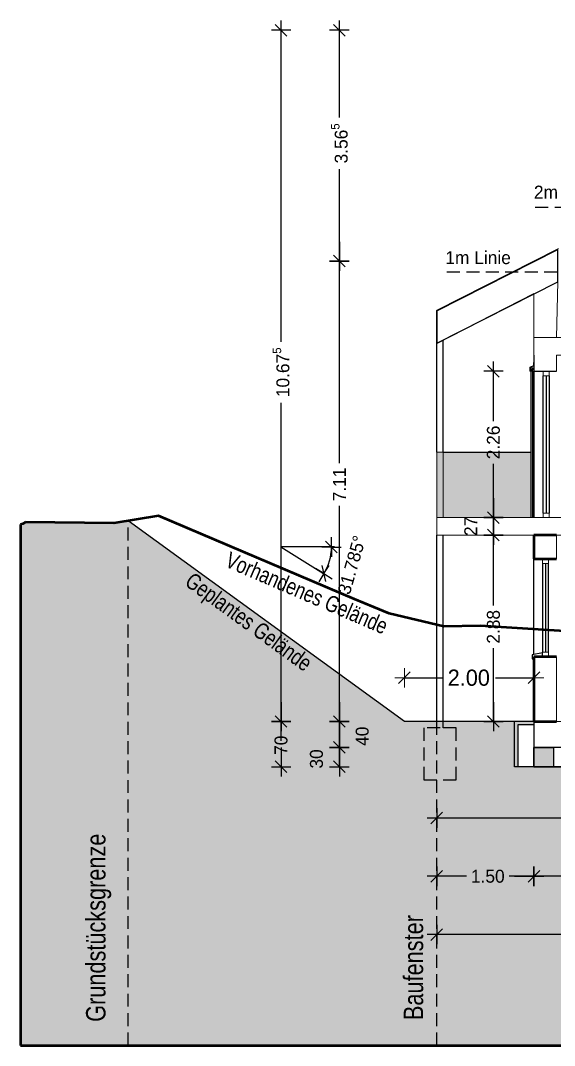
# Model space of a CAD drawing. Header units: metres. Extents: x 165.1 to 239.6, y 34.6 to 72.4.
# Drawn here: x 203.85 to 212.1, y 56.25 to 72.08 of the extents above; entities that cross this region are included whole.
import ezdxf

# ---------------------------------------------------------------- set-up
doc = ezdxf.new("R2010")
doc.units = ezdxf.units.M
doc.header["$XCLIPFRAME"] = 2
doc.header["$PDMODE"] = 65
doc.linetypes.add('AUSGEZOGEN', pattern=[0])
doc.linetypes.add('VERDECKT2_S2', pattern=[0.27, 0.2, -0.07])
for name, color, linetype, lineweight in [('Allgemein01', 7, 'AUSGEZOGEN', 13), ('Allgemein03', 7, 'AUSGEZOGEN', 25), ('C-TOPO', 7, 'AUSGEZOGEN', 25), ('Dachhaut', 7, 'AUSGEZOGEN', 13), ('Decke Holz', 7, 'AUSGEZOGEN', 18), ('Design', 7, 'AUSGEZOGEN', 18), ('Fenster', 7, 'AUSGEZOGEN', 13), ('Pfosten_ Stützen', 7, 'AUSGEZOGEN', 13), ('Standard', 7, 'AUSGEZOGEN', 25), ('Verschattung', 7, 'AUSGEZOGEN', 13), ('Wand Holz nicht tragend', 7, 'AUSGEZOGEN', 13), ('Wand Holz tragend', 7, 'AUSGEZOGEN', 13)]:
    doc.layers.add(name, color=color, linetype=linetype, lineweight=lineweight)
doc.styles.add('ARIAL', font='arial.ttf')
doc.styles.add('Posterama Text Light', font='')
doc.styles.get('Posterama Text Light').set_extended_font_data('Posterama Text Light')
doc.dimstyles.new('DIMSTYLE_10', dxfattribs={"dimtxt": 0.2, "dimasz": 0.3, "dimexe": 0, "dimexo": 1e-06, "dimgap": 0.1, "dimtad": 0, "dimrnd": 0.005, "dimzin": 4, "dimdsep": 46, "dimtxsty": 'Posterama Text Light', "dimblk1": 'ALL_ML_STRICH', "dimblk2": 'ALL_ML_STRICH', "dimsah": 1, "dimcen": 0, "dimse1": 1, "dimse2": 1, "dimclrd": 7, "dimclre": 7, "dimclrt": 7, "dimadec": 0, "dimazin": 0, "dimtfac": 1, "dimtdec": 0, "dimtix": 1, "dimtmove": 2, "dimatfit": 3, "dimfxl": 0, "dimtzin": 0, "dimlwd": 0, "dimlwe": 25, "dimarcsym": 0})
doc.dimstyles.new('DIMSTYLE_11', dxfattribs={"dimtxt": 0.2, "dimasz": 0.3, "dimexe": 0, "dimexo": 1e-06, "dimgap": 0.1, "dimtad": 0, "dimdec": 3, "dimrnd": 0.005, "dimzin": 4, "dimdsep": 46, "dimtxsty": 'Posterama Text Light', "dimblk1": 'ALL_ML_STRICH', "dimblk2": 'ALL_ML_STRICH', "dimsah": 1, "dimcen": 0, "dimse1": 1, "dimse2": 1, "dimclrd": 7, "dimclre": 7, "dimclrt": 7, "dimadec": 0, "dimazin": 0, "dimtfac": 1, "dimtdec": 0, "dimtix": 1, "dimtmove": 2, "dimatfit": 3, "dimfxl": 0, "dimtzin": 0, "dimlwd": 0, "dimlwe": 25, "dimarcsym": 0})
doc.dimstyles.new('DIMSTYLE_13', dxfattribs={"dimtxt": 0.2, "dimasz": 0.3, "dimexe": 0, "dimexo": 1e-06, "dimgap": 0.1, "dimtad": 0, "dimdec": 1, "dimlfac": 100, "dimrnd": 0.5, "dimzin": 4, "dimdsep": 46, "dimtxsty": 'Posterama Text Light', "dimblk1": 'ALL_ML_STRICH', "dimblk2": 'ALL_ML_STRICH', "dimsah": 1, "dimcen": 0, "dimse1": 1, "dimse2": 1, "dimclrd": 7, "dimclre": 7, "dimclrt": 7, "dimadec": 0, "dimazin": 0, "dimtfac": 1, "dimtdec": 0, "dimtix": 1, "dimtmove": 2, "dimatfit": 3, "dimfxl": 0, "dimtvp": 1.2, "dimtzin": 0, "dimlwd": 0, "dimlwe": 25, "dimarcsym": 0})
doc.dimstyles.new('DIMSTYLE_14', dxfattribs={"dimtxt": 0.2, "dimasz": 0.3, "dimexe": 0, "dimexo": 1e-06, "dimgap": 0.1, "dimtad": 0, "dimdec": 1, "dimlfac": 100, "dimrnd": 0.5, "dimzin": 4, "dimdsep": 46, "dimtxsty": 'Posterama Text Light', "dimblk1": 'ALL_ML_STRICH', "dimblk2": 'ALL_ML_STRICH', "dimsah": 1, "dimcen": 0, "dimse1": 1, "dimse2": 1, "dimsd1": 1, "dimsd2": 1, "dimclrd": 7, "dimclre": 7, "dimclrt": 7, "dimadec": 0, "dimazin": 0, "dimtfac": 1, "dimtdec": 0, "dimtix": 1, "dimtmove": 2, "dimatfit": 3, "dimfxl": 0, "dimtvp": 1.2, "dimtzin": 0, "dimlwd": 0, "dimlwe": 25, "dimarcsym": 0})
doc.dimstyles.new('DIMSTYLE_2', dxfattribs={"dimtxt": 0.25, "dimasz": 0.3, "dimexe": 0, "dimexo": 1e-06, "dimgap": 0.125, "dimtad": 0, "dimrnd": 0.005, "dimzin": 4, "dimdsep": 46, "dimtxsty": 'Posterama Text Light', "dimblk1": 'ALL_ML_STRICH', "dimblk2": 'ALL_ML_STRICH', "dimsah": 1, "dimcen": 0, "dimse1": 1, "dimse2": 1, "dimclrd": 7, "dimclre": 7, "dimclrt": 7, "dimadec": 0, "dimazin": 0, "dimtfac": 1, "dimtdec": 0, "dimtix": 1, "dimtmove": 2, "dimatfit": 3, "dimfxl": 0, "dimtzin": 0, "dimlwd": 0, "dimlwe": 18, "dimarcsym": 0})
doc.dimstyles.new('DIMSTYLE_4', dxfattribs={"dimtxt": 0.2, "dimasz": 0.3, "dimexe": 0, "dimexo": 1e-06, "dimgap": 0.1, "dimtad": 2, "dimdec": 1, "dimlfac": 100, "dimrnd": 0.5, "dimzin": 4, "dimdsep": 46, "dimtxsty": 'Posterama Text Light', "dimblk1": 'ALL_ML_STRICH', "dimblk2": 'ALL_ML_STRICH', "dimsah": 1, "dimcen": 0, "dimse1": 1, "dimse2": 1, "dimclrd": 7, "dimclre": 7, "dimclrt": 7, "dimadec": 0, "dimazin": 0, "dimtfac": 1, "dimtdec": 0, "dimtix": 1, "dimtmove": 2, "dimatfit": 3, "dimfxl": 0, "dimtvp": 1.2, "dimtzin": 0, "dimlwd": 0, "dimlwe": 25, "dimarcsym": 0})
picture_1 = doc.add_image_def('image1.jpg', size_in_pixel=(256, 256))

# ---------------------------------------------------------------- blocks, each defined once
blk = doc.blocks.new('ALL_ML_STRICH')
at = {"color": 0, "linetype": 'ByBlock', "lineweight": -2}
for p, q in [((-1, 0), (0.5, 0)), ((-0.3, -0.3), (0.3, 0.3)), ((0, -0.5), (0, 0.5))]:
    blk.add_line(p, q, dxfattribs=at)
blk = doc.blocks.new('*D6')
at = {"layer": 'DEFPOINTS', "color": 7, "linetype": 'AUSGEZOGEN', "lineweight": 18, "transparency": 33554687}
for p in [(209.78, 61.926), (209.78, 61.251), (211.78, 60.851)]:
    blk.add_point(p, dxfattribs=at)
at = {"layer": 'Standard', "color": 7, "linetype": 'AUSGEZOGEN', "lineweight": -2, "transparency": 33554687}
for p, q in [((209.78, 61.926), (210.361, 61.926)), ((211.186, 61.926), (211.78, 61.926))]:
    blk.add_line(p, q, dxfattribs=at)
at = {"layer": 'Standard', "color": 7, "linetype": 'AUSGEZOGEN', "lineweight": 18, "transparency": 33554687, "xscale": 0.3, "yscale": 0.3, "zscale": 0.3, "rotation": 180}
blk.add_blockref('ALL_ML_STRICH', (209.78, 61.926), dxfattribs=at)
at = {"layer": 'Standard', "color": 7, "linetype": 'AUSGEZOGEN', "lineweight": 18, "transparency": 33554687, "xscale": 0.3, "yscale": 0.3, "zscale": 0.3}
blk.add_blockref('ALL_ML_STRICH', (211.78, 61.926), dxfattribs=at)
at = {"layer": 'Standard', "color": 7, "linetype": 'AUSGEZOGEN', "lineweight": 18, "transparency": 33554687, "insert": (210.774, 61.926), "char_height": 0.25, "width": 1, "attachment_point": 5, "style": 'Posterama Text Light'}
blk.add_mtext('\\A1;{\\A1;{2.00\\H0.165000;\\S^ ;}}', dxfattribs=at)
blk = doc.blocks.new('COMPLEXOBJECT_5')
at = {"layer": 'Allgemein01', "color": 5, "linetype": 'VERDECKT2_S2', "lineweight": 25, "transparency": 33554687}
blk.add_lwpolyline([(212.437, 67.181), (212.437, 68.191), (210.437, 68.191)], dxfattribs=at)
at = {"layer": 'Pfosten_ Stützen', "color": 5, "linetype": 'AUSGEZOGEN', "lineweight": 25, "transparency": 33554687, "insert": (210.412, 68.515), "char_height": 0.2, "width": 1.12667, "attachment_point": 1, "style": 'Posterama Text Light'}
blk.add_mtext('\\A1;{\\fPosterama Text Light|i0|b0;\\H0.200000;\\W1.000000;\\C5;1m Linie}\\P', dxfattribs=at)
blk = doc.blocks.new('COMPLEXOBJECT_6')
at = {"layer": 'Allgemein01', "color": 5, "linetype": 'VERDECKT2_S2', "lineweight": 25, "transparency": 33554687}
blk.add_lwpolyline([(214.4, 67.181), (214.4, 69.191), (211.728, 69.191)], dxfattribs=at)
at = {"layer": 'Pfosten_ Stützen', "color": 5, "linetype": 'AUSGEZOGEN', "lineweight": 25, "transparency": 33554687, "insert": (211.779, 69.527), "char_height": 0.2, "width": 1.18, "attachment_point": 1, "style": 'Posterama Text Light'}
blk.add_mtext('\\A1;{\\fPosterama Text Light|i0|b0;\\H0.200000;\\W1.000000;\\C5;2m Linie}\\P', dxfattribs=at)
blk = doc.blocks.new('COMPLEX_WINKELVERMASSUNG_1')
at = {"layer": 'Standard', "color": 7, "linetype": 'AUSGEZOGEN', "lineweight": 25, "transparency": 33554687}
for p, q in [((208.744, 63.856), (208.564, 64.036)), ((208.654, 63.946), (208.654, 64.096)), ((208.654, 63.946), (208.504, 63.946)), ((208.654, 63.946), (208.654, 63.796)), ((208.654, 63.946), (208.804, 63.946)), ((208.566, 63.411), (208.508, 63.658)), ((208.537, 63.535), (208.616, 63.662)), ((208.537, 63.535), (208.409, 63.614)), ((208.537, 63.535), (208.458, 63.407)), ((208.537, 63.535), (208.664, 63.455))]:
    blk.add_line(p, q, dxfattribs=at)
blk.add_arc((207.872, 63.946), 0.782, 328.2149, 360, dxfattribs=at)
at = {"layer": 'Standard', "color": 7, "linetype": 'AUSGEZOGEN', "lineweight": 25, "transparency": 33554687, "insert": (208.939, 63.197), "char_height": 0.2, "width": 0.96856, "attachment_point": 7, "rotation": 74.1074, "style": 'Posterama Text Light'}
blk.add_mtext('31.785%%d', dxfattribs=at)
blk = doc.blocks.new('*D30')
at = {"layer": 'DEFPOINTS', "color": 7, "linetype": 'AUSGEZOGEN', "lineweight": 25, "transparency": 33554687}
for p in [(211.78, 64.131), (211.154, 61.251), (211.78, 61.251)]:
    blk.add_point(p, dxfattribs=at)
at = {"layer": 'Standard', "color": 7, "linetype": 'AUSGEZOGEN', "lineweight": -2, "transparency": 33554687}
for p, q in [((211.154, 63.043), (211.154, 64.131)), ((211.154, 61.251), (211.154, 62.383))]:
    blk.add_line(p, q, dxfattribs=at)
at = {"layer": 'Standard', "color": 7, "linetype": 'AUSGEZOGEN', "lineweight": 25, "transparency": 33554687, "xscale": 0.3, "yscale": 0.3, "zscale": 0.3}
for p, rotation in [((211.154, 64.131), 90), ((211.154, 61.251), 270)]:
    blk.add_blockref('ALL_ML_STRICH', p, dxfattribs=dict(at, rotation=rotation))
at = {"layer": 'Standard', "color": 7, "linetype": 'AUSGEZOGEN', "lineweight": 25, "transparency": 33554687, "insert": (211.154, 62.713), "char_height": 0.2, "width": 0.8, "attachment_point": 5, "rotation": 90, "style": 'Posterama Text Light'}
blk.add_mtext('\\A1;{\\A1;{2.88\\H0.132000;\\S^ ;}}', dxfattribs=at)
blk = doc.blocks.new('*D31')
at = {"layer": 'DEFPOINTS', "color": 7, "linetype": 'AUSGEZOGEN', "lineweight": 25, "transparency": 33554687}
for p in [(210.38, 64.401), (211.154, 64.131), (211.78, 64.131)]:
    blk.add_point(p, dxfattribs=at)
at = {"layer": 'Standard', "color": 7, "linetype": 'AUSGEZOGEN', "lineweight": -2, "transparency": 33554687}
blk.add_line((211.154, 64.131), (211.154, 64.401), dxfattribs=at)
at = {"layer": 'Standard', "color": 7, "linetype": 'AUSGEZOGEN', "lineweight": 25, "transparency": 33554687, "xscale": 0.3, "yscale": 0.3, "zscale": 0.3}
for p, rotation in [((211.154, 64.401), 90), ((211.154, 64.131), 270)]:
    blk.add_blockref('ALL_ML_STRICH', p, dxfattribs=dict(at, rotation=rotation))
at = {"layer": 'Standard', "color": 7, "linetype": 'AUSGEZOGEN', "lineweight": 25, "transparency": 33554687, "insert": (210.804, 64.265), "char_height": 0.2, "width": 0.8, "attachment_point": 5, "rotation": 90, "style": 'Posterama Text Light'}
blk.add_mtext('\\A1;{\\A1;{27\\H0.132000;\\S^ ;}}', dxfattribs=at)
blk = doc.blocks.new('*D32')
at = {"layer": 'DEFPOINTS', "color": 7, "linetype": 'AUSGEZOGEN', "lineweight": 25, "transparency": 33554687}
for p in [(211.78, 66.661), (210.38, 64.401), (211.154, 64.401)]:
    blk.add_point(p, dxfattribs=at)
at = {"layer": 'Standard', "color": 7, "linetype": 'AUSGEZOGEN', "lineweight": -2, "transparency": 33554687}
for p, q in [((211.154, 65.891), (211.154, 66.661)), ((211.154, 64.401), (211.154, 65.231))]:
    blk.add_line(p, q, dxfattribs=at)
at = {"layer": 'Standard', "color": 7, "linetype": 'AUSGEZOGEN', "lineweight": 25, "transparency": 33554687, "xscale": 0.3, "yscale": 0.3, "zscale": 0.3}
for p, rotation in [((211.154, 66.661), 90), ((211.154, 64.401), 270)]:
    blk.add_blockref('ALL_ML_STRICH', p, dxfattribs=dict(at, rotation=rotation))
at = {"layer": 'Standard', "color": 7, "linetype": 'AUSGEZOGEN', "lineweight": 25, "transparency": 33554687, "insert": (211.154, 65.561), "char_height": 0.2, "width": 0.8, "attachment_point": 5, "rotation": 90, "style": 'Posterama Text Light'}
blk.add_mtext('\\A1;{\\A1;{2.26\\H0.132000;\\S^ ;}}', dxfattribs=at)
blk = doc.blocks.new('*D39')
at = {"layer": 'DEFPOINTS', "color": 7, "linetype": 'AUSGEZOGEN', "lineweight": 25, "transparency": 33554687}
for p in [(211.78, 60.851), (211.78, 60.551), (215.425, 60.551)]:
    blk.add_point(p, dxfattribs=at)
at = {"layer": 'Standard', "color": 7, "linetype": 'AUSGEZOGEN', "lineweight": -2, "transparency": 33554687}
blk.add_line((215.425, 60.551), (215.425, 60.851), dxfattribs=at)
at = {"layer": 'Standard', "color": 7, "linetype": 'AUSGEZOGEN', "lineweight": 25, "transparency": 33554687, "xscale": 0.3, "yscale": 0.3, "zscale": 0.3}
for p, rotation in [((215.425, 60.851), 90), ((215.425, 60.551), 270)]:
    blk.add_blockref('ALL_ML_STRICH', p, dxfattribs=dict(at, rotation=rotation))
at = {"layer": 'Standard', "color": 7, "linetype": 'AUSGEZOGEN', "lineweight": 25, "transparency": 33554687, "insert": (215.072, 60.673), "char_height": 0.2, "width": 0.8, "attachment_point": 5, "rotation": 90, "style": 'Posterama Text Light'}
blk.add_mtext('\\A1;{\\A1;{30\\H0.132000;\\S^ ;}}', dxfattribs=at)
blk = doc.blocks.new('*D40')
at = {"layer": 'DEFPOINTS', "color": 7, "linetype": 'AUSGEZOGEN', "lineweight": 25, "transparency": 33554687}
for p in [(214.32, 61.251), (211.78, 60.851), (215.425, 60.851)]:
    blk.add_point(p, dxfattribs=at)
at = {"layer": 'Standard', "color": 7, "linetype": 'AUSGEZOGEN', "lineweight": -2, "transparency": 33554687}
blk.add_line((215.425, 60.851), (215.425, 61.251), dxfattribs=at)
at = {"layer": 'Standard', "color": 7, "linetype": 'AUSGEZOGEN', "lineweight": 25, "transparency": 33554687, "xscale": 0.3, "yscale": 0.3, "zscale": 0.3}
for p, rotation in [((215.425, 61.251), 90), ((215.425, 60.851), 270)]:
    blk.add_blockref('ALL_ML_STRICH', p, dxfattribs=dict(at, rotation=rotation))
at = {"layer": 'Standard', "color": 7, "linetype": 'AUSGEZOGEN', "lineweight": 25, "transparency": 33554687, "insert": (215.778, 61.023), "char_height": 0.2, "width": 0.8, "attachment_point": 5, "rotation": 90, "style": 'Posterama Text Light'}
blk.add_mtext('\\A1;{\\A1;{40\\H0.132000;\\S^ ;}}', dxfattribs=at)
blk = doc.blocks.new('*D49')
at = {"layer": 'DEFPOINTS', "color": 7, "linetype": 'AUSGEZOGEN', "lineweight": 25, "transparency": 33554687}
for p in [(210.28, 67.591), (227.28, 67.591), (227.28, 57.96)]:
    blk.add_point(p, dxfattribs=at)
at = {"layer": 'Standard', "color": 7, "linetype": 'AUSGEZOGEN', "lineweight": -2, "transparency": 33554687}
for p, q in [((218.402, 57.96), (210.28, 57.96)), ((227.28, 57.96), (219.202, 57.96))]:
    blk.add_line(p, q, dxfattribs=at)
at = {"layer": 'Standard', "color": 7, "linetype": 'AUSGEZOGEN', "lineweight": 25, "transparency": 33554687, "xscale": 0.3, "yscale": 0.3, "zscale": 0.3}
for p, rotation in [((210.28, 57.96), 180), ((227.28, 57.96), 360)]:
    blk.add_blockref('ALL_ML_STRICH', p, dxfattribs=dict(at, rotation=rotation))
at = {"layer": 'Standard', "color": 7, "linetype": 'AUSGEZOGEN', "lineweight": 25, "transparency": 33554687, "insert": (218.802, 57.96), "char_height": 0.2, "width": 1, "attachment_point": 5, "style": 'Posterama Text Light'}
blk.add_mtext('\\A1;{\\A1;{17.00\\H0.132000;\\S^ ;}}', dxfattribs=at)
blk = doc.blocks.new('*D53')
at = {"layer": 'DEFPOINTS', "color": 7, "linetype": 'AUSGEZOGEN', "lineweight": 25, "transparency": 33554687}
for p in [(211.78, 61.251), (225.78, 60.851), (225.78, 58.86)]:
    blk.add_point(p, dxfattribs=at)
at = {"layer": 'Standard', "color": 7, "linetype": 'AUSGEZOGEN', "lineweight": -2, "transparency": 33554687}
for p, q in [((218.392, 58.86), (211.78, 58.86)), ((225.78, 58.86), (219.192, 58.86))]:
    blk.add_line(p, q, dxfattribs=at)
at = {"layer": 'Standard', "color": 7, "linetype": 'AUSGEZOGEN', "lineweight": 25, "transparency": 33554687, "xscale": 0.3, "yscale": 0.3, "zscale": 0.3}
for p, rotation in [((211.78, 58.86), 180), ((225.78, 58.86), 360)]:
    blk.add_blockref('ALL_ML_STRICH', p, dxfattribs=dict(at, rotation=rotation))
at = {"layer": 'Standard', "color": 7, "linetype": 'AUSGEZOGEN', "lineweight": 25, "transparency": 33554687, "insert": (218.792, 58.86), "char_height": 0.2, "width": 1, "attachment_point": 5, "style": 'Posterama Text Light'}
blk.add_mtext('\\A1;{\\A1;{14.00\\H0.132000;\\S^ ;}}', dxfattribs=at)
blk = doc.blocks.new('*D54')
at = {"layer": 'DEFPOINTS', "color": 7, "linetype": 'AUSGEZOGEN', "lineweight": 25, "transparency": 33554687}
for p in [(210.28, 61.151), (211.78, 61.251), (211.78, 58.86)]:
    blk.add_point(p, dxfattribs=at)
at = {"layer": 'Standard', "color": 7, "linetype": 'AUSGEZOGEN', "lineweight": -2, "transparency": 33554687}
for p, q in [((210.737, 58.86), (210.28, 58.86)), ((211.78, 58.86), (211.397, 58.86))]:
    blk.add_line(p, q, dxfattribs=at)
at = {"layer": 'Standard', "color": 7, "linetype": 'AUSGEZOGEN', "lineweight": 25, "transparency": 33554687, "xscale": 0.3, "yscale": 0.3, "zscale": 0.3}
for p, rotation in [((210.28, 58.86), 180), ((211.78, 58.86), 360)]:
    blk.add_blockref('ALL_ML_STRICH', p, dxfattribs=dict(at, rotation=rotation))
at = {"layer": 'Standard', "color": 7, "linetype": 'AUSGEZOGEN', "lineweight": 25, "transparency": 33554687, "insert": (211.067, 58.86), "char_height": 0.2, "width": 0.8, "attachment_point": 5, "style": 'Posterama Text Light'}
blk.add_mtext('\\A1;{\\A1;{1.50\\H0.132000;\\S^ ;}}', dxfattribs=at)
blk = doc.blocks.new('*D55')
at = {"layer": 'DEFPOINTS', "color": 7, "linetype": 'AUSGEZOGEN', "lineweight": 25, "transparency": 33554687}
for p in [(209.78, 61.251), (207.876, 60.551), (211.48, 60.551)]:
    blk.add_point(p, dxfattribs=at)
at = {"layer": 'Standard', "color": 7, "linetype": 'AUSGEZOGEN', "lineweight": -2, "transparency": 33554687}
for p, q in [((207.876, 61.251), (207.876, 61.251)), ((207.876, 60.551), (207.876, 60.551))]:
    blk.add_line(p, q, dxfattribs=at)
at = {"layer": 'Standard', "color": 7, "linetype": 'AUSGEZOGEN', "lineweight": 25, "transparency": 33554687, "xscale": 0.3, "yscale": 0.3, "zscale": 0.3}
for p, rotation in [((207.876, 61.251), 90), ((207.876, 60.551), 270)]:
    blk.add_blockref('ALL_ML_STRICH', p, dxfattribs=dict(at, rotation=rotation))
at = {"layer": 'Standard', "color": 7, "linetype": 'AUSGEZOGEN', "lineweight": 25, "transparency": 33554687, "insert": (207.876, 60.884), "char_height": 0.2, "width": 0.8, "attachment_point": 5, "rotation": 90, "style": 'Posterama Text Light'}
blk.add_mtext('\\A1;{\\A1;{70\\H0.132000;\\S^ ;}}', dxfattribs=at)
blk = doc.blocks.new('*D56')
at = {"layer": 'DEFPOINTS', "color": 7, "linetype": 'AUSGEZOGEN', "lineweight": 25, "transparency": 33554687}
for p in [(218.78, 71.928), (207.876, 61.251), (209.78, 61.251)]:
    blk.add_point(p, dxfattribs=at)
at = {"layer": 'Standard', "color": 7, "linetype": 'AUSGEZOGEN', "lineweight": -2, "transparency": 33554687}
for p, q in [((207.876, 67.114), (207.876, 71.928)), ((207.876, 61.251), (207.876, 66.174))]:
    blk.add_line(p, q, dxfattribs=at)
at = {"layer": 'Standard', "color": 7, "linetype": 'AUSGEZOGEN', "lineweight": 25, "transparency": 33554687, "xscale": 0.3, "yscale": 0.3, "zscale": 0.3}
for p, rotation in [((207.876, 71.928), 90), ((207.876, 61.251), 270)]:
    blk.add_blockref('ALL_ML_STRICH', p, dxfattribs=dict(at, rotation=rotation))
at = {"layer": 'Standard', "color": 7, "linetype": 'AUSGEZOGEN', "lineweight": 25, "transparency": 33554687, "insert": (207.876, 66.644), "char_height": 0.2, "width": 1.2, "attachment_point": 5, "rotation": 90, "style": 'Posterama Text Light'}
blk.add_mtext('\\A1;{\\A1;{10.67\\H0.132000;\\S5^ ;}}', dxfattribs=at)
blk = doc.blocks.new('*D64')
at = {"layer": 'DEFPOINTS', "color": 7, "linetype": 'AUSGEZOGEN', "lineweight": 25, "transparency": 33554687}
for p in [(220.68, 64.401), (210.28, 61.251), (220.68, 59.76)]:
    blk.add_point(p, dxfattribs=at)
at = {"layer": 'Standard', "color": 7, "linetype": 'AUSGEZOGEN', "lineweight": -2, "transparency": 33554687}
for p, q in [((215.092, 59.76), (210.28, 59.76)), ((220.68, 59.76), (215.892, 59.76))]:
    blk.add_line(p, q, dxfattribs=at)
at = {"layer": 'Standard', "color": 7, "linetype": 'AUSGEZOGEN', "lineweight": 25, "transparency": 33554687, "xscale": 0.3, "yscale": 0.3, "zscale": 0.3}
for p, rotation in [((210.28, 59.76), 180), ((220.68, 59.76), 360)]:
    blk.add_blockref('ALL_ML_STRICH', p, dxfattribs=dict(at, rotation=rotation))
at = {"layer": 'Standard', "color": 7, "linetype": 'AUSGEZOGEN', "lineweight": 25, "transparency": 33554687, "insert": (215.492, 59.76), "char_height": 0.2, "width": 1, "attachment_point": 5, "style": 'Posterama Text Light'}
blk.add_mtext('\\A1;{\\A1;{10.40\\H0.132000;\\S^ ;}}', dxfattribs=at)
blk = doc.blocks.new('*D65')
at = {"layer": 'DEFPOINTS', "color": 7, "linetype": 'AUSGEZOGEN', "lineweight": 25, "transparency": 33554687}
for p in [(211.78, 60.851), (208.776, 60.551), (211.48, 60.551)]:
    blk.add_point(p, dxfattribs=at)
at = {"layer": 'Standard', "color": 7, "linetype": 'AUSGEZOGEN', "lineweight": -2, "transparency": 33554687}
blk.add_line((208.776, 60.551), (208.776, 60.851), dxfattribs=at)
at = {"layer": 'Standard', "color": 7, "linetype": 'AUSGEZOGEN', "lineweight": 25, "transparency": 33554687, "xscale": 0.3, "yscale": 0.3, "zscale": 0.3}
for p, rotation in [((208.776, 60.851), 90), ((208.776, 60.551), 270)]:
    blk.add_blockref('ALL_ML_STRICH', p, dxfattribs=dict(at, rotation=rotation))
at = {"layer": 'Standard', "color": 7, "linetype": 'AUSGEZOGEN', "lineweight": 25, "transparency": 33554687, "insert": (208.423, 60.673), "char_height": 0.2, "width": 0.8, "attachment_point": 5, "rotation": 90, "style": 'Posterama Text Light'}
blk.add_mtext('\\A1;{\\A1;{30\\H0.132000;\\S^ ;}}', dxfattribs=at)
blk = doc.blocks.new('*D66')
at = {"layer": 'DEFPOINTS', "color": 7, "linetype": 'AUSGEZOGEN', "lineweight": 25, "transparency": 33554687}
for p in [(209.78, 61.251), (208.776, 60.851), (211.78, 60.851)]:
    blk.add_point(p, dxfattribs=at)
at = {"layer": 'Standard', "color": 7, "linetype": 'AUSGEZOGEN', "lineweight": -2, "transparency": 33554687}
blk.add_line((208.776, 60.851), (208.776, 61.251), dxfattribs=at)
at = {"layer": 'Standard', "color": 7, "linetype": 'AUSGEZOGEN', "lineweight": 25, "transparency": 33554687, "xscale": 0.3, "yscale": 0.3, "zscale": 0.3}
for p, rotation in [((208.776, 61.251), 90), ((208.776, 60.851), 270)]:
    blk.add_blockref('ALL_ML_STRICH', p, dxfattribs=dict(at, rotation=rotation))
at = {"layer": 'Standard', "color": 7, "linetype": 'AUSGEZOGEN', "lineweight": 25, "transparency": 33554687, "insert": (209.129, 61.023), "char_height": 0.2, "width": 0.8, "attachment_point": 5, "rotation": 90, "style": 'Posterama Text Light'}
blk.add_mtext('\\A1;{\\A1;{40\\H0.132000;\\S^ ;}}', dxfattribs=at)
blk = doc.blocks.new('*D67')
at = {"layer": 'DEFPOINTS', "color": 7, "linetype": 'AUSGEZOGEN', "lineweight": 25, "transparency": 33554687}
for p in [(211.78, 68.361), (208.776, 61.251), (209.78, 61.251)]:
    blk.add_point(p, dxfattribs=at)
at = {"layer": 'Standard', "color": 7, "linetype": 'AUSGEZOGEN', "lineweight": -2, "transparency": 33554687}
for p, q in [((208.776, 65.242), (208.776, 68.361)), ((208.776, 61.251), (208.776, 64.582))]:
    blk.add_line(p, q, dxfattribs=at)
at = {"layer": 'Standard', "color": 7, "linetype": 'AUSGEZOGEN', "lineweight": 25, "transparency": 33554687, "xscale": 0.3, "yscale": 0.3, "zscale": 0.3}
for p, rotation in [((208.776, 68.361), 90), ((208.776, 61.251), 270)]:
    blk.add_blockref('ALL_ML_STRICH', p, dxfattribs=dict(at, rotation=rotation))
at = {"layer": 'Standard', "color": 7, "linetype": 'AUSGEZOGEN', "lineweight": 25, "transparency": 33554687, "insert": (208.776, 64.912), "char_height": 0.2, "width": 0.8, "attachment_point": 5, "rotation": 90, "style": 'Posterama Text Light'}
blk.add_mtext('\\A1;{\\A1;{7.11\\H0.132000;\\S^ ;}}', dxfattribs=at)
blk = doc.blocks.new('*D68')
at = {"layer": 'DEFPOINTS', "color": 7, "linetype": 'AUSGEZOGEN', "lineweight": 25, "transparency": 33554687}
for p in [(218.78, 71.928), (208.776, 68.361), (211.78, 68.361)]:
    blk.add_point(p, dxfattribs=at)
at = {"layer": 'Standard', "color": 7, "linetype": 'AUSGEZOGEN', "lineweight": -2, "transparency": 33554687}
for p, q in [((208.776, 70.58), (208.776, 71.928)), ((208.776, 68.361), (208.776, 69.78))]:
    blk.add_line(p, q, dxfattribs=at)
at = {"layer": 'Standard', "color": 7, "linetype": 'AUSGEZOGEN', "lineweight": 25, "transparency": 33554687, "xscale": 0.3, "yscale": 0.3, "zscale": 0.3}
for p, rotation in [((208.776, 71.928), 90), ((208.776, 68.361), 270)]:
    blk.add_blockref('ALL_ML_STRICH', p, dxfattribs=dict(at, rotation=rotation))
at = {"layer": 'Standard', "color": 7, "linetype": 'AUSGEZOGEN', "lineweight": 25, "transparency": 33554687, "insert": (208.776, 70.18), "char_height": 0.2, "width": 1, "attachment_point": 5, "rotation": 90, "style": 'Posterama Text Light'}
blk.add_mtext('\\A1;{\\A1;{3.56\\H0.132000;\\S5^ ;}}', dxfattribs=at)

msp = doc.modelspace()

# ---------------------------------------------------------------- hatches: boundary and pattern name
at = {"layer": 'Design', "linetype": 'AUSGEZOGEN', "lineweight": 25, "transparency": 33554687}
msp.add_hatch(color=253, dxfattribs=at).paths.add_polyline_path([(210.3797, 64.401), (210.2797, 64.401), (210.2797, 65.411), (210.3797, 65.411)], flags=16)
msp.add_hatch(color=55, dxfattribs=at).paths.add_polyline_path([(211.4797, 61.251), (209.7797, 61.251), (205.5166, 64.3527), (205.2974, 64.3167), (203.9338, 64.3308), (203.8892, 64.3053), (203.8545, 64.2958), (203.8545, 56.247), (239.551, 56.247), (239.551, 57.2204), (236.4553, 57.4002), (236.425, 57.4042), (234.7631, 57.5709), (234.0631, 57.6414), (234.0631, 58.8209), (233.0631, 58.8209), (227.8139, 61.251), (226.0797, 61.251), (226.0797, 60.551), (211.4797, 60.551)])
at = {"layer": 'Wand Holz nicht tragend', "linetype": 'AUSGEZOGEN', "lineweight": 25, "transparency": 33554687}
for points in [[(211.4797, 60.551), (211.5297, 60.551), (211.5297, 61.201), (211.7797, 61.201), (211.7797, 61.251), (211.4797, 61.251)], [(211.7797, 60.551), (212.0797, 60.551), (212.0797, 60.851), (211.7797, 60.851)]]:
    msp.add_hatch(color=253, dxfattribs=at).paths.add_polyline_path(points)
at = {"layer": 'Wand Holz tragend', "linetype": 'AUSGEZOGEN', "lineweight": 18, "transparency": 33554559}
h = msp.add_hatch(color=7, dxfattribs=at)
h.set_gradient(color1=(214, 232, 237), color2=(214, 232, 237), one_color=1)
h.paths.add_polyline_path([(211.7297, 64.401), (210.3797, 64.401), (210.3797, 65.411), (211.7297, 65.411)], flags=0)

# ---------------------------------------------------------------- linework, layer by layer
at = {"layer": 'Allgemein01', "color": 1, "linetype": 'AUSGEZOGEN', "lineweight": 25, "transparency": 33554687}
msp.add_line((211.7797, 64.131), (211.7797, 63.888), dxfattribs=at)
at = {"layer": 'Allgemein03', "color": 7, "linetype": 'VERDECKT2_S2', "lineweight": 25, "transparency": 33554687}
msp.add_line((205.5166, 56.247), (205.5166, 64.3527), dxfattribs=at)
at = {"layer": 'Allgemein03', "color": 7, "linetype": 'AUSGEZOGEN', "lineweight": 25, "transparency": 33554687}
msp.add_line((209.7797, 61.251), (205.5166, 64.3527), dxfattribs=at)
at = {"layer": 'Allgemein03', "color": 5, "linetype": 'VERDECKT2_S2', "lineweight": 25, "transparency": 33554687}
msp.add_line((210.2797, 56.247), (210.2797, 61.251), dxfattribs=at)
at = {"layer": 'C-TOPO', "lineweight": 50, "transparency": 33554687}
for p, q in [((203.8892, 64.3053), (203.8545, 64.2958)), ((203.8545, 64.2958), (203.8545, 56.247)), ((203.9338, 64.3308), (203.8892, 64.3053)), ((205.2974, 64.3167), (203.9338, 64.3308)), ((205.9859, 64.4296), (205.2974, 64.3167)), ((209.0074, 63.1411), (205.9859, 64.4296)), ((209.3078, 63.0173), (209.0074, 63.1411)), ((209.5427, 62.9187), (209.3078, 63.0173)), ((210.3868, 62.7158), (209.5427, 62.9187)), ((210.9479, 62.7282), (210.3868, 62.7158)), ((214.5072, 62.5053), (210.9479, 62.7282)), ((203.8545, 56.247), (239.551, 56.247))]:
    msp.add_line(p, q, dxfattribs=at)
at = {"layer": 'C-TOPO', "transparency": 33554687}
for p, q in [((209.2993, 63.0208), (209.3078, 63.0173)), ((209.5384, 62.9205), (210.3898, 62.7158))]:
    msp.add_line(p, q, dxfattribs=at)
at = {"layer": 'Dachhaut', "color": 1, "linetype": 'AUSGEZOGEN', "lineweight": 25, "transparency": 33554687}
for p, q in [((210.2797, 67.5967), (212.1469, 68.5481)), ((211.7797, 67.8559), (210.2797, 67.0916)), ((210.2797, 67.5911), (210.2797, 67.5967)), ((210.2797, 67.0916), (210.2797, 67.5911))]:
    msp.add_line(p, q, dxfattribs=at)
at = {"layer": 'Decke Holz', "color": 1, "linetype": 'AUSGEZOGEN', "lineweight": 18, "transparency": 33554687}
for p, q in [((211.7797, 66.911), (211.7797, 67.181)), ((211.7797, 66.7445), (211.7797, 66.798)), ((211.7797, 66.661), (211.7797, 66.7445)), ((212.0117, 66.661), (211.9197, 66.661)), ((210.2797, 64.131), (210.2797, 64.401)), ((210.2797, 64.401), (210.3797, 64.401)), ((210.3797, 64.401), (212.1297, 64.401)), ((211.7797, 64.131), (210.2797, 64.131)), ((211.7797, 60.851), (211.7797, 61.251)), ((211.7797, 60.851), (211.7797, 61.251)), ((211.9247, 61.251), (214.3197, 61.251))]:
    msp.add_line(p, q, dxfattribs=at)
for points in [[(211.7797, 66.661), (211.7797, 66.661)], [(211.7797, 60.851), (211.7797, 60.851)]]:
    msp.add_lwpolyline(points, close=True, dxfattribs=at)
at = {"layer": 'Fenster', "transparency": 33554687}
for p, q in [((211.9197, 66.591), (211.9197, 66.661)), ((212.0117, 66.661), (212.0117, 66.591)), ((212.0117, 66.591), (211.9197, 66.591)), ((211.9197, 64.471), (212.0117, 64.471)), ((211.9197, 64.401), (211.9197, 64.471)), ((212.0117, 64.471), (212.0117, 64.401)), ((211.9127, 63.761), (211.9127, 63.691)), ((212.0047, 63.761), (211.9127, 63.761)), ((211.9127, 63.691), (212.0047, 63.691)), ((212.0047, 63.691), (212.0047, 63.761)), ((211.9127, 62.321), (211.9127, 62.251)), ((212.0047, 62.321), (211.9127, 62.321)), ((211.9127, 62.251), (212.0047, 62.251)), ((212.0047, 62.251), (212.0047, 62.321))]:
    msp.add_line(p, q, dxfattribs=at)
at = {"layer": 'Fenster', "color": 1, "linetype": 'AUSGEZOGEN', "lineweight": 13, "transparency": 33554687}
msp.add_line((211.9197, 66.661), (212.0117, 66.661), dxfattribs=at)
at = {"layer": 'Fenster', "transparency": 33554687}
msp.add_lwpolyline([(211.9127, 62.251), (211.9127, 62.251)], close=True, dxfattribs=at)
at = {"layer": 'Standard', "color": 1, "linetype": 'AUSGEZOGEN', "lineweight": 25, "transparency": 33554687}
for p, q in [((210.3797, 65.411), (210.3797, 67.1426)), ((210.2797, 65.411), (210.2797, 67.0916)), ((211.7797, 66.911), (211.7797, 64.401)), ((211.7797, 66.661), (212.1297, 66.661)), ((210.3797, 65.411), (211.7297, 65.411)), ((211.7797, 64.401), (211.7597, 64.401)), ((210.2797, 61.151), (210.2797, 64.131)), ((210.3797, 61.151), (210.3797, 64.131)), ((211.9327, 61.251), (209.7797, 61.251)), ((210.3797, 61.251), (210.2797, 61.251)), ((225.7797, 60.851), (211.7797, 60.851))]:
    msp.add_line(p, q, dxfattribs=at)
at = {"layer": 'Standard', "color": 7, "linetype": 'AUSGEZOGEN', "lineweight": 25, "transparency": 33554687}
for p, q in [((211.7397, 66.661), (211.7297, 66.661)), ((211.7297, 66.661), (211.7297, 64.401)), ((211.7497, 66.682), (211.7397, 66.682)), ((211.7397, 66.661), (211.7397, 66.677)), ((211.7597, 66.661), (211.7397, 66.661)), ((211.7497, 66.677), (211.7497, 66.661)), ((211.7597, 64.4008), (211.7597, 66.661)), ((211.9197, 64.471), (211.9197, 66.591)), ((211.9657, 66.591), (211.9657, 64.471)), ((212.0117, 66.591), (212.0117, 64.471)), ((211.7597, 65.411), (211.7797, 65.411)), ((211.7797, 62.2858), (211.7797, 63.761)), ((211.9127, 63.691), (211.9127, 62.321)), ((211.9587, 63.691), (211.9587, 62.321)), ((212.0047, 62.321), (212.0047, 63.691)), ((211.7797, 61.251), (209.7797, 61.251))]:
    msp.add_line(p, q, dxfattribs=at)
at = {"layer": 'Standard', "color": 1, "linetype": 'VERDECKT2_S2', "lineweight": 25, "transparency": 33554687}
msp.add_line((211.7797, 61.251), (211.7797, 61.201), dxfattribs=at)
at = {"layer": 'Standard', "color": 7, "linetype": 'AUSGEZOGEN', "lineweight": 25, "transparency": 33554687}
for points in [[(208.7001, 63.9462), (207.8723, 63.9462), (208.5289, 63.5393)], [(226.0797, 61.251), (226.0797, 60.551), (211.4797, 60.551), (211.4797, 61.251)], [(211.7797, 61.201), (211.5297, 61.201), (211.5297, 60.551)], [(211.7797, 61.251), (211.7797, 60.551), (225.7797, 60.551), (225.7797, 61.251)]]:
    msp.add_lwpolyline(points, dxfattribs=at)
msp.add_lwpolyline([(211.7597, 62.221), (211.7597, 62.221)], close=True, dxfattribs=at)
at = {"layer": 'Standard', "color": 1, "linetype": 'VERDECKT2_S2', "lineweight": 25, "transparency": 33554687}
msp.add_lwpolyline([(210.3297, 61.151), (210.0797, 61.151), (210.0797, 60.351), (210.5797, 60.351), (210.5797, 61.151), (210.3797, 61.151)], dxfattribs=at)
at = {"layer": 'Standard', "color": 1, "linetype": 'AUSGEZOGEN', "lineweight": 25, "transparency": 33554687}
msp.add_lwpolyline([(211.7797, 60.851), (212.0797, 60.851), (212.0797, 60.551), (211.7797, 60.551), (211.7797, 60.851)], close=True, dxfattribs=at)
at = {"layer": 'Verschattung', "transparency": 33554687}
for p, q in [((211.7137, 66.721), (211.7737, 66.748)), ((211.7137, 66.661), (211.7137, 66.721)), ((211.7197, 66.661), (211.7137, 66.661)), ((211.7797, 66.7445), (211.7197, 66.7175)), ((211.7197, 66.7175), (211.7197, 66.661)), ((211.7277, 66.677), (211.7277, 66.711)), ((211.7277, 66.711), (211.7617, 66.711)), ((211.7397, 66.677), (211.7277, 66.677)), ((211.7567, 66.706), (211.7327, 66.706)), ((211.7327, 66.706), (211.7327, 66.682)), ((211.7327, 66.682), (211.7397, 66.682)), ((211.7397, 66.682), (211.7397, 66.677)), ((211.7497, 66.677), (211.7497, 66.682)), ((211.7497, 66.682), (211.7567, 66.682)), ((211.7617, 66.677), (211.7497, 66.677)), ((211.7567, 66.682), (211.7567, 66.706)), ((211.7617, 66.711), (211.7617, 66.677))]:
    msp.add_line(p, q, dxfattribs=at)
at = {"layer": 'Verschattung', "color": 1, "linetype": 'AUSGEZOGEN', "lineweight": 13, "transparency": 33554687}
for p, q in [((211.7737, 66.748), (211.7737, 66.798)), ((211.7737, 66.798), (211.7797, 66.798)), ((211.7797, 66.798), (211.7797, 66.7445))]:
    msp.add_line(p, q, dxfattribs=at)
at = {"layer": 'Wand Holz nicht tragend', "transparency": 33554687}
msp.add_line((210.2797, 65.411), (210.3797, 65.411), dxfattribs=at)
at = {"layer": 'Wand Holz nicht tragend', "color": 1, "linetype": 'AUSGEZOGEN', "lineweight": 13, "transparency": 33554687}
for p, q in [((210.2797, 64.401), (210.2797, 65.411)), ((210.3797, 65.411), (210.3797, 64.401)), ((210.3797, 64.401), (210.2797, 64.401))]:
    msp.add_line(p, q, dxfattribs=at)
at = {"layer": 'Wand Holz tragend', "transparency": 33554687}
msp.add_line((211.7797, 68.361), (212.1597, 68.5546), dxfattribs=at)
at = {"layer": 'Wand Holz tragend', "color": 1, "linetype": 'AUSGEZOGEN', "lineweight": 13, "transparency": 33554687}
for p, q in [((211.7797, 67.181), (211.7797, 67.8559)), ((211.7797, 63.888), (211.7797, 64.131))]:
    msp.add_line(p, q, dxfattribs=at)
at = {"layer": 'Wand Holz tragend', "color": 1, "linetype": 'AUSGEZOGEN', "lineweight": 50, "transparency": 33554687}
for p, q in [((211.7797, 64.131), (211.7797, 63.761)), ((212.1297, 64.131), (211.7797, 64.131)), ((211.7797, 63.761), (211.9127, 63.761)), ((211.9127, 63.761), (212.0047, 63.761)), ((212.0047, 63.761), (212.1297, 63.761)), ((211.7797, 62.251), (211.7797, 61.251)), ((211.9127, 62.251), (211.7797, 62.251)), ((212.0047, 62.251), (211.9127, 62.251)), ((212.1297, 62.251), (212.0047, 62.251)), ((211.7797, 61.251), (212.1297, 61.251))]:
    msp.add_line(p, q, dxfattribs=at)
at = {"layer": 'Wand Holz tragend', "color": 32, "linetype": 'AUSGEZOGEN', "lineweight": 25, "transparency": 33554687}
for p, q in [((211.9127, 62.311), (211.7497, 62.281)), ((211.9127, 62.311), (211.7497, 62.281)), ((211.7497, 62.281), (211.7497, 62.221)), ((211.7497, 62.281), (211.7497, 62.221)), ((211.7497, 62.221), (211.7797, 62.221)), ((211.7497, 62.221), (211.7797, 62.221)), ((211.7797, 62.221), (211.7797, 62.251)), ((211.7797, 62.221), (211.7797, 62.251)), ((211.7797, 62.251), (211.9127, 62.251)), ((211.7797, 62.251), (211.9127, 62.251)), ((211.9127, 62.251), (211.9127, 62.311)), ((211.9127, 62.251), (211.9127, 62.311))]:
    msp.add_line(p, q, dxfattribs=at)

# ---------------------------------------------------------------- block references
at = {"layer": 'Pfosten_ Stützen', "color": 5, "linetype": 'AUSGEZOGEN', "lineweight": 25, "transparency": 33554687}
for name in ['COMPLEXOBJECT_6', 'COMPLEXOBJECT_5']:
    msp.add_blockref(name, (0, 0), dxfattribs=at)
at = {"layer": 'Standard', "color": 7, "linetype": 'AUSGEZOGEN', "lineweight": 25, "transparency": 33554687}
msp.add_blockref('COMPLEX_WINKELVERMASSUNG_1', (0, 0), dxfattribs=at)

# ---------------------------------------------------------------- texts
at = {"layer": 'Pfosten_ Stützen', "color": 7, "linetype": 'AUSGEZOGEN', "lineweight": 25, "transparency": 33554687}
for s, insert, char_height, width, attachment_point, rotation, style in [('\\A1;{\\fPosterama Text Light|i0|b0;\\H0.250000;\\W0.800000;\\C7;Vorhandenes Gelände}\\P', (209.4521, 62.5889), 0.25, 2.956667, 9, 336.705, 'Posterama Text Light'), ('\\A1;{\\fPosterama Text Light|i0|b0;\\H0.250000;\\W0.800000;\\C7;Geplantes Gelände}\\P', (208.1929, 61.9511), 0.25, 2.536667, 9, 323.98632, 'Posterama Text Light'), ('\\W0.80;Grundstücksgrenze', (205.2565, 56.6124), 0.3, 3.040492, 7, 90, 'ARIAL')]:
    msp.add_mtext(s, dxfattribs=dict(at, insert=insert, char_height=char_height, width=width, attachment_point=attachment_point, rotation=rotation, style=style))
at = {"layer": 'Pfosten_ Stützen', "color": 5, "linetype": 'AUSGEZOGEN', "lineweight": 25, "transparency": 33554687, "insert": (210.0731, 56.6397), "char_height": 0.3, "width": 1.748325, "attachment_point": 7, "rotation": 90, "style": 'ARIAL'}
msp.add_mtext('\\W0.80;Baufenster', dxfattribs=at)

# ---------------------------------------------------------------- dimensions: what is measured, and where the dimension line sits
at = {"layer": 'Standard', "color": 7, "linetype": 'AUSGEZOGEN', "lineweight": 25, "transparency": 33554687}
for base, p1, p2, angle, dimstyle, picture, middle in [((207.8758, 71.9276), (209.7797, 61.251), (218.7797, 71.9276), 90, 'DIMSTYLE_11', '*D56', (207.8758, 66.6439)), ((208.7758, 71.9276), (211.7797, 68.361), (218.7797, 71.9276), 90, 'DIMSTYLE_11', '*D68', (208.7758, 70.1799)), ((208.7758, 68.361), (209.7797, 61.251), (211.7797, 68.361), 90, 'DIMSTYLE_10', '*D67', (208.7758, 64.9121)), ((210.2797, 57.9595), (227.2797, 67.5911), (210.2797, 67.5911), 180, 'DIMSTYLE_10', '*D49', (218.8022, 57.9595)), ((211.1544, 66.661), (210.3797, 64.401), (211.7797, 66.661), 90, 'DIMSTYLE_10', '*D32', (211.1544, 65.5608)), ((211.1544, 64.401), (211.7797, 64.131), (210.3797, 64.401), 90, 'DIMSTYLE_4', '*D31', (210.8044, 64.2647)), ((210.2797, 59.7595), (220.6797, 64.401), (210.2797, 61.251), 180, 'DIMSTYLE_10', '*D64', (215.4915, 59.7595)), ((211.1544, 64.131), (211.7797, 61.251), (211.7797, 64.131), 90, 'DIMSTYLE_10', '*D30', (211.1544, 62.7135)), ((207.8758, 61.251), (211.4797, 60.551), (209.7797, 61.251), 90, 'DIMSTYLE_14', '*D55', (207.8758, 60.8836)), ((208.7758, 61.251), (211.7797, 60.851), (209.7797, 61.251), 90, 'DIMSTYLE_13', '*D66', (209.1286, 61.0229)), ((215.4253, 61.251), (211.7797, 60.851), (214.3197, 61.251), 90, 'DIMSTYLE_13', '*D40', (215.7781, 61.0229)), ((210.2797, 58.8595), (211.7797, 61.251), (210.2797, 61.151), 180, 'DIMSTYLE_10', '*D54', (211.067, 58.8595)), ((211.7797, 58.8595), (225.7797, 60.851), (211.7797, 61.251), 180, 'DIMSTYLE_10', '*D53', (218.7915, 58.8595)), ((208.7758, 60.851), (211.4797, 60.551), (211.7797, 60.851), 90, 'DIMSTYLE_4', '*D65', (208.423, 60.6729)), ((215.4253, 60.851), (211.7797, 60.551), (211.7797, 60.851), 90, 'DIMSTYLE_4', '*D39', (215.0725, 60.6729))]:
    dim = msp.add_linear_dim(base=base, p1=p1, p2=p2, angle=angle, dimstyle=dimstyle, override={"dimpost": '<>', "dimclrd": 7, "dimclre": 7, "dimclrt": 7, "dimlwd": 0, "dimlwe": 25}, dxfattribs=at)
    dim.commit()
    dim.dimension.update_dxf_attribs({"geometry": picture, "text_midpoint": middle, "dimtype": 160})
at = {"layer": 'Standard', "color": 7, "linetype": 'AUSGEZOGEN', "lineweight": 18, "transparency": 33554687}
dim = msp.add_linear_dim(base=(211.7797, 61.9257), p1=(209.7797, 61.251), p2=(211.7797, 60.851), dimstyle='DIMSTYLE_2', override={"dimpost": '<>', "dimclrd": 7, "dimclre": 7, "dimclrt": 7, "dimlwd": 0, "dimlwe": 18}, dxfattribs=at)
dim.commit()
dim.dimension.update_dxf_attribs({"geometry": '*D6', "text_midpoint": (210.7737, 61.9257), "dimtype": 160})

# ---------------------------------------------------------------- pictures from other files: only their frames are drawn
at = {"layer": 'Dachhaut', "color": 7, "linetype": 'AUSGEZOGEN', "lineweight": 25, "transparency": 33554687}
image = msp.add_image(picture_1, insert=(210.2797, 67.5967), size_in_units=(2.56, 2.56), rotation=-27, dxfattribs=at)
image.set_boundary_path([(-0.5, 255.5), (-0.245, 256), (122.929, 86.462), (122.674, 85.962), (-0.5, 255.5)])
image = msp.add_image(picture_1, insert=(210.2797, 67.5911), size_in_units=(2.56, 2.56), rotation=-27, dxfattribs=at)
image.set_boundary_path([(-0.5, 255.5), (22.174, 300), (145.348, 130.462), (122.674, 85.962), (-0.5, 255.5)])
at = {"layer": 'Decke Holz', "lineweight": 18, "transparency": 33554687}
image = msp.add_image(picture_1, insert=(211.7797, 66.661), size_in_units=(2.56, 2.56), dxfattribs=at)
image.set_boundary_path([(509.5, 203.5), (-0.5, 203.5), (-0.5, 255.5), (34.5, 255.5), (34.5, 230.5), (509.5, 230.5), (509.5, 203.5)])
image = msp.add_image(picture_1, insert=(210.2797, 64.131), size_in_units=(2.56, 2.56), dxfattribs=at)
image.set_boundary_path([(784.5, 255.5), (784.5, 128.5), (779.5, 128.5), (779.5, 228.5), (-0.5, 228.5), (-0.5, 255.5), (784.5, 255.5)])
image = msp.add_image(picture_1, insert=(211.7797, 60.851), size_in_units=(2.56, 2.56), dxfattribs=at)
image.set_boundary_path([(-0.5, 255.5), (1399.5, 255.5), (1399.5, 215.5), (-0.5, 215.5), (-0.5, 255.5)])
at = {"layer": 'Wand Holz tragend', "lineweight": 18, "transparency": 33554687}
image = msp.add_image(picture_1, insert=(212.1469, 67.181), size_in_units=(2.56, 2.56), rotation=90, dxfattribs=at)
image.set_boundary_path([(66.995, 218.783), (-0.5, 218.783), (-0.5, 253.783), (85.706, 255.5), (66.995, 218.783)])
at = {"layer": 'Wand Holz tragend', "color": 1, "linetype": 'AUSGEZOGEN', "lineweight": 18, "transparency": 33554687}
image = msp.add_image(picture_1, insert=(212.1297, 63.761), size_in_units=(2.56, 2.56), rotation=90, dxfattribs=at)
image.set_boundary_path([(-0.5, 255.5), (36.5, 255.5), (36.5, 220.5), (-0.5, 220.5), (-0.5, 255.5)])
at = {"layer": 'Wand Holz tragend', "lineweight": 18, "transparency": 33554687}
image = msp.add_image(picture_1, insert=(211.7797, 63.761), size_in_units=(2.56, 2.56), dxfattribs=at)
image.set_boundary_path([(-0.5, 218.5), (-0.5, 255.5), (34.5, 255.5), (34.5, 218.5), (-0.5, 218.5)])
at = {"layer": 'Wand Holz tragend', "color": 1, "linetype": 'AUSGEZOGEN', "lineweight": 18, "transparency": 33554687}
image = msp.add_image(picture_1, insert=(212.1297, 61.251), size_in_units=(2.56, 2.56), rotation=90, dxfattribs=at)
image.set_boundary_path([(-0.5, 220.5), (-0.5, 255.5), (99.5, 255.5), (99.5, 220.5), (-0.5, 220.5)])

doc.saveas('drawing.dxf')
